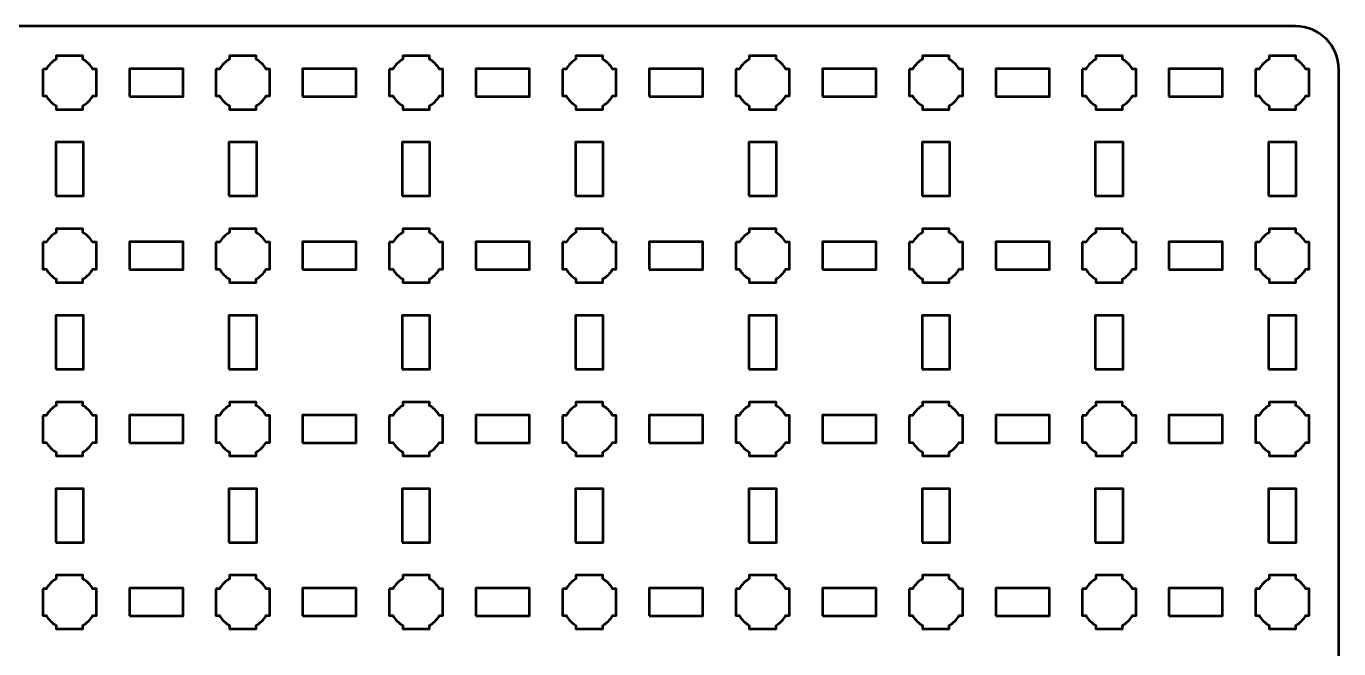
# Model space of a CAD drawing. Header units: centimetres. Extents: x -40.1 to 19.1, y -44.5 to 14.8.
# Drawn here: x 4 to 19.15, y 7.61 to 14.8 of the extents above; entities that cross this region are included whole.
import ezdxf

# ---------------------------------------------------------------- set-up
doc = ezdxf.new("R2010")
doc.units = ezdxf.units.CM
doc.header["$MEASUREMENT"] = 0
doc.layers.add('Layer 1', color=7, linetype='Continuous')

msp = doc.modelspace()

# ---------------------------------------------------------------- linework, layer by layer
at = {"layer": 'Layer 1', "color": 250, "lineweight": 53}
for points in [[(5.19, 13.99), (5.81, 13.99), (5.81, 14.31), (5.19, 14.31), (5.19, 13.99)], [(7.19, 13.99), (7.81, 13.99), (7.81, 14.31), (7.19, 14.31), (7.19, 13.99)], [(9.19, 13.99), (9.81, 13.99), (9.81, 14.31), (9.19, 14.31), (9.19, 13.99)], [(11.19, 13.99), (11.81, 13.99), (11.81, 14.31), (11.19, 14.31), (11.19, 13.99)], [(13.19, 13.99), (13.81, 13.99), (13.81, 14.31), (13.19, 14.31), (13.19, 13.99)], [(15.19, 13.99), (15.81, 13.99), (15.81, 14.31), (15.19, 14.31), (15.19, 13.99)], [(17.19, 13.99), (17.81, 13.99), (17.81, 14.31), (17.19, 14.31), (17.19, 13.99)], [(4.34, 12.84), (4.66, 12.84), (4.66, 13.46), (4.34, 13.46), (4.34, 12.84)], [(6.34, 12.84), (6.66, 12.84), (6.66, 13.46), (6.34, 13.46), (6.34, 12.84)], [(8.34, 12.84), (8.66, 12.84), (8.66, 13.46), (8.34, 13.46), (8.34, 12.84)], [(10.34, 12.84), (10.66, 12.84), (10.66, 13.46), (10.34, 13.46), (10.34, 12.84)], [(12.34, 12.84), (12.66, 12.84), (12.66, 13.46), (12.34, 13.46), (12.34, 12.84)], [(14.34, 12.84), (14.66, 12.84), (14.66, 13.46), (14.34, 13.46), (14.34, 12.84)], [(16.34, 12.84), (16.66, 12.84), (16.66, 13.46), (16.34, 13.46), (16.34, 12.84)], [(18.34, 12.84), (18.66, 12.84), (18.66, 13.46), (18.34, 13.46), (18.34, 12.84)], [(5.19, 11.99), (5.81, 11.99), (5.81, 12.31), (5.19, 12.31), (5.19, 11.99)], [(7.19, 11.99), (7.81, 11.99), (7.81, 12.31), (7.19, 12.31), (7.19, 11.99)], [(9.19, 11.99), (9.81, 11.99), (9.81, 12.31), (9.19, 12.31), (9.19, 11.99)], [(11.19, 11.99), (11.81, 11.99), (11.81, 12.31), (11.19, 12.31), (11.19, 11.99)], [(13.19, 11.99), (13.81, 11.99), (13.81, 12.31), (13.19, 12.31), (13.19, 11.99)], [(15.19, 11.99), (15.81, 11.99), (15.81, 12.31), (15.19, 12.31), (15.19, 11.99)], [(17.19, 11.99), (17.81, 11.99), (17.81, 12.31), (17.19, 12.31), (17.19, 11.99)], [(4.34, 10.84), (4.66, 10.84), (4.66, 11.46), (4.34, 11.46), (4.34, 10.84)], [(6.34, 10.84), (6.66, 10.84), (6.66, 11.46), (6.34, 11.46), (6.34, 10.84)], [(8.34, 10.84), (8.66, 10.84), (8.66, 11.46), (8.34, 11.46), (8.34, 10.84)], [(10.34, 10.84), (10.66, 10.84), (10.66, 11.46), (10.34, 11.46), (10.34, 10.84)], [(12.34, 10.84), (12.66, 10.84), (12.66, 11.46), (12.34, 11.46), (12.34, 10.84)], [(14.34, 10.84), (14.66, 10.84), (14.66, 11.46), (14.34, 11.46), (14.34, 10.84)], [(16.34, 10.84), (16.66, 10.84), (16.66, 11.46), (16.34, 11.46), (16.34, 10.84)], [(18.34, 10.84), (18.66, 10.84), (18.66, 11.46), (18.34, 11.46), (18.34, 10.84)], [(5.19, 9.99), (5.81, 9.99), (5.81, 10.31), (5.19, 10.31), (5.19, 9.99)], [(7.19, 9.99), (7.81, 9.99), (7.81, 10.31), (7.19, 10.31), (7.19, 9.99)], [(9.19, 9.99), (9.81, 9.99), (9.81, 10.31), (9.19, 10.31), (9.19, 9.99)], [(11.19, 9.99), (11.81, 9.99), (11.81, 10.31), (11.19, 10.31), (11.19, 9.99)], [(13.19, 9.99), (13.81, 9.99), (13.81, 10.31), (13.19, 10.31), (13.19, 9.99)], [(15.19, 9.99), (15.81, 9.99), (15.81, 10.31), (15.19, 10.31), (15.19, 9.99)], [(17.19, 9.99), (17.81, 9.99), (17.81, 10.31), (17.19, 10.31), (17.19, 9.99)], [(4.34, 8.84), (4.66, 8.84), (4.66, 9.46), (4.34, 9.46), (4.34, 8.84)], [(6.34, 8.84), (6.66, 8.84), (6.66, 9.46), (6.34, 9.46), (6.34, 8.84)], [(8.34, 8.84), (8.66, 8.84), (8.66, 9.46), (8.34, 9.46), (8.34, 8.84)], [(10.34, 8.84), (10.66, 8.84), (10.66, 9.46), (10.34, 9.46), (10.34, 8.84)], [(12.34, 8.84), (12.66, 8.84), (12.66, 9.46), (12.34, 9.46), (12.34, 8.84)], [(14.34, 8.84), (14.66, 8.84), (14.66, 9.46), (14.34, 9.46), (14.34, 8.84)], [(16.34, 8.84), (16.66, 8.84), (16.66, 9.46), (16.34, 9.46), (16.34, 8.84)], [(18.34, 8.84), (18.66, 8.84), (18.66, 9.46), (18.34, 9.46), (18.34, 8.84)], [(5.19, 7.99), (5.81, 7.99), (5.81, 8.31), (5.19, 8.31), (5.19, 7.99)], [(7.19, 7.99), (7.81, 7.99), (7.81, 8.31), (7.19, 8.31), (7.19, 7.99)], [(9.19, 7.99), (9.81, 7.99), (9.81, 8.31), (9.19, 8.31), (9.19, 7.99)], [(11.19, 7.99), (11.81, 7.99), (11.81, 8.31), (11.19, 8.31), (11.19, 7.99)], [(13.19, 7.99), (13.81, 7.99), (13.81, 8.31), (13.19, 8.31), (13.19, 7.99)], [(15.19, 7.99), (15.81, 7.99), (15.81, 8.31), (15.19, 8.31), (15.19, 7.99)], [(17.19, 7.99), (17.81, 7.99), (17.81, 8.31), (17.19, 8.31), (17.19, 7.99)]]:
    msp.add_lwpolyline(points, close=True, dxfattribs=at)
msp.add_open_spline([(-40.15, -44), (-40.15, -44), (-40.15, 14.3), (-40.15, 14.3), (-40.15, 14.3), (-40.15, 14.57609), (-39.92609, 14.8), (-39.65, 14.8), (-39.65, 14.8), (-39.65, 14.8), (18.65, 14.8), (18.65, 14.8), (18.65, 14.8), (18.92609, 14.8), (19.15, 14.57609), (19.15, 14.3), (19.15, 14.3), (19.15, 14.3), (19.15, -44), (19.15, -44), (19.15, -44), (19.15, -44.27609), (18.92609, -44.5), (18.65, -44.5), (18.65, -44.5), (18.65, -44.5), (-39.65, -44.5), (-39.65, -44.5), (-39.65, -44.5), (-39.92609, -44.5), (-40.15, -44.27609), (-40.15, -44)], degree=3, knots=[0, 0, 0, 0, 0.125, 0.125, 0.125, 0.125, 0.25, 0.25, 0.25, 0.25, 0.375, 0.375, 0.375, 0.375, 0.5, 0.5, 0.5, 0.5, 0.625, 0.625, 0.625, 0.625, 0.75, 0.75, 0.75, 0.75, 0.875, 0.875, 0.875, 0.875, 1, 1, 1, 1], dxfattribs=at)
at = {"layer": 'Layer 1', "lineweight": 53}
for points in [[(4.19, 14.305), (4.19, 14.305), (4.23149, 14.305), (4.23149, 14.305), (4.23149, 14.305), (4.25872, 14.35205), (4.29795, 14.39128), (4.345, 14.41851), (4.345, 14.41851), (4.345, 14.41851), (4.345, 14.46), (4.345, 14.46), (4.345, 14.46), (4.345, 14.46), (4.5, 14.46), (4.5, 14.46), (4.5, 14.46), (4.5, 14.46), (4.655, 14.46), (4.655, 14.46), (4.655, 14.46), (4.655, 14.46), (4.655, 14.41851), (4.655, 14.41851), (4.655, 14.41851), (4.70205, 14.39128), (4.74128, 14.35205), (4.76851, 14.305), (4.76851, 14.305), (4.76851, 14.305), (4.81, 14.305), (4.81, 14.305), (4.81, 14.305), (4.81, 14.305), (4.81, 14.15), (4.81, 14.15), (4.81, 14.15), (4.81, 14.15), (4.81, 13.995), (4.81, 13.995), (4.81, 13.995), (4.81, 13.995), (4.76851, 13.995), (4.76851, 13.995), (4.76851, 13.995), (4.74128, 13.94795), (4.70205, 13.90872), (4.655, 13.88149), (4.655, 13.88149), (4.655, 13.88149), (4.655, 13.84), (4.655, 13.84), (4.655, 13.84), (4.655, 13.84), (4.5, 13.84), (4.5, 13.84), (4.5, 13.84), (4.5, 13.84), (4.345, 13.84), (4.345, 13.84), (4.345, 13.84), (4.345, 13.84), (4.345, 13.88149), (4.345, 13.88149), (4.345, 13.88149), (4.29795, 13.90872), (4.25872, 13.94795), (4.23149, 13.995), (4.23149, 13.995), (4.23149, 13.995), (4.19, 13.995), (4.19, 13.995), (4.19, 13.995), (4.19, 13.995), (4.19, 14.15), (4.19, 14.15), (4.19, 14.15), (4.19, 14.15), (4.19, 14.305), (4.19, 14.305)], [(6.19, 14.305), (6.19, 14.305), (6.23149, 14.305), (6.23149, 14.305), (6.23149, 14.305), (6.25872, 14.35205), (6.29795, 14.39128), (6.345, 14.41851), (6.345, 14.41851), (6.345, 14.41851), (6.345, 14.46), (6.345, 14.46), (6.345, 14.46), (6.345, 14.46), (6.5, 14.46), (6.5, 14.46), (6.5, 14.46), (6.5, 14.46), (6.655, 14.46), (6.655, 14.46), (6.655, 14.46), (6.655, 14.46), (6.655, 14.41851), (6.655, 14.41851), (6.655, 14.41851), (6.70205, 14.39128), (6.74128, 14.35205), (6.76851, 14.305), (6.76851, 14.305), (6.76851, 14.305), (6.81, 14.305), (6.81, 14.305), (6.81, 14.305), (6.81, 14.305), (6.81, 14.15), (6.81, 14.15), (6.81, 14.15), (6.81, 14.15), (6.81, 13.995), (6.81, 13.995), (6.81, 13.995), (6.81, 13.995), (6.76851, 13.995), (6.76851, 13.995), (6.76851, 13.995), (6.74128, 13.94795), (6.70205, 13.90872), (6.655, 13.88149), (6.655, 13.88149), (6.655, 13.88149), (6.655, 13.84), (6.655, 13.84), (6.655, 13.84), (6.655, 13.84), (6.5, 13.84), (6.5, 13.84), (6.5, 13.84), (6.5, 13.84), (6.345, 13.84), (6.345, 13.84), (6.345, 13.84), (6.345, 13.84), (6.345, 13.88149), (6.345, 13.88149), (6.345, 13.88149), (6.29795, 13.90872), (6.25872, 13.94795), (6.23149, 13.995), (6.23149, 13.995), (6.23149, 13.995), (6.19, 13.995), (6.19, 13.995), (6.19, 13.995), (6.19, 13.995), (6.19, 14.15), (6.19, 14.15), (6.19, 14.15), (6.19, 14.15), (6.19, 14.305), (6.19, 14.305)], [(8.19, 14.305), (8.19, 14.305), (8.23149, 14.305), (8.23149, 14.305), (8.23149, 14.305), (8.25872, 14.35205), (8.29795, 14.39128), (8.345, 14.41851), (8.345, 14.41851), (8.345, 14.41851), (8.345, 14.46), (8.345, 14.46), (8.345, 14.46), (8.345, 14.46), (8.5, 14.46), (8.5, 14.46), (8.5, 14.46), (8.5, 14.46), (8.655, 14.46), (8.655, 14.46), (8.655, 14.46), (8.655, 14.46), (8.655, 14.41851), (8.655, 14.41851), (8.655, 14.41851), (8.70205, 14.39128), (8.74128, 14.35205), (8.76851, 14.305), (8.76851, 14.305), (8.76851, 14.305), (8.81, 14.305), (8.81, 14.305), (8.81, 14.305), (8.81, 14.305), (8.81, 14.15), (8.81, 14.15), (8.81, 14.15), (8.81, 14.15), (8.81, 13.995), (8.81, 13.995), (8.81, 13.995), (8.81, 13.995), (8.76851, 13.995), (8.76851, 13.995), (8.76851, 13.995), (8.74128, 13.94795), (8.70205, 13.90872), (8.655, 13.88149), (8.655, 13.88149), (8.655, 13.88149), (8.655, 13.84), (8.655, 13.84), (8.655, 13.84), (8.655, 13.84), (8.5, 13.84), (8.5, 13.84), (8.5, 13.84), (8.5, 13.84), (8.345, 13.84), (8.345, 13.84), (8.345, 13.84), (8.345, 13.84), (8.345, 13.88149), (8.345, 13.88149), (8.345, 13.88149), (8.29795, 13.90872), (8.25872, 13.94795), (8.23149, 13.995), (8.23149, 13.995), (8.23149, 13.995), (8.19, 13.995), (8.19, 13.995), (8.19, 13.995), (8.19, 13.995), (8.19, 14.15), (8.19, 14.15), (8.19, 14.15), (8.19, 14.15), (8.19, 14.305), (8.19, 14.305)], [(10.19, 14.305), (10.19, 14.305), (10.23149, 14.305), (10.23149, 14.305), (10.23149, 14.305), (10.25872, 14.35205), (10.29795, 14.39128), (10.345, 14.41851), (10.345, 14.41851), (10.345, 14.41851), (10.345, 14.46), (10.345, 14.46), (10.345, 14.46), (10.345, 14.46), (10.5, 14.46), (10.5, 14.46), (10.5, 14.46), (10.5, 14.46), (10.655, 14.46), (10.655, 14.46), (10.655, 14.46), (10.655, 14.46), (10.655, 14.41851), (10.655, 14.41851), (10.655, 14.41851), (10.70205, 14.39128), (10.74128, 14.35205), (10.76851, 14.305), (10.76851, 14.305), (10.76851, 14.305), (10.81, 14.305), (10.81, 14.305), (10.81, 14.305), (10.81, 14.305), (10.81, 14.15), (10.81, 14.15), (10.81, 14.15), (10.81, 14.15), (10.81, 13.995), (10.81, 13.995), (10.81, 13.995), (10.81, 13.995), (10.76851, 13.995), (10.76851, 13.995), (10.76851, 13.995), (10.74128, 13.94795), (10.70205, 13.90872), (10.655, 13.88149), (10.655, 13.88149), (10.655, 13.88149), (10.655, 13.84), (10.655, 13.84), (10.655, 13.84), (10.655, 13.84), (10.5, 13.84), (10.5, 13.84), (10.5, 13.84), (10.5, 13.84), (10.345, 13.84), (10.345, 13.84), (10.345, 13.84), (10.345, 13.84), (10.345, 13.88149), (10.345, 13.88149), (10.345, 13.88149), (10.29795, 13.90872), (10.25872, 13.94795), (10.23149, 13.995), (10.23149, 13.995), (10.23149, 13.995), (10.19, 13.995), (10.19, 13.995), (10.19, 13.995), (10.19, 13.995), (10.19, 14.15), (10.19, 14.15), (10.19, 14.15), (10.19, 14.15), (10.19, 14.305), (10.19, 14.305)], [(12.19, 14.305), (12.19, 14.305), (12.23149, 14.305), (12.23149, 14.305), (12.23149, 14.305), (12.25872, 14.35205), (12.29795, 14.39128), (12.345, 14.41851), (12.345, 14.41851), (12.345, 14.41851), (12.345, 14.46), (12.345, 14.46), (12.345, 14.46), (12.345, 14.46), (12.5, 14.46), (12.5, 14.46), (12.5, 14.46), (12.5, 14.46), (12.655, 14.46), (12.655, 14.46), (12.655, 14.46), (12.655, 14.46), (12.655, 14.41851), (12.655, 14.41851), (12.655, 14.41851), (12.70205, 14.39128), (12.74128, 14.35205), (12.76851, 14.305), (12.76851, 14.305), (12.76851, 14.305), (12.81, 14.305), (12.81, 14.305), (12.81, 14.305), (12.81, 14.305), (12.81, 14.15), (12.81, 14.15), (12.81, 14.15), (12.81, 14.15), (12.81, 13.995), (12.81, 13.995), (12.81, 13.995), (12.81, 13.995), (12.76851, 13.995), (12.76851, 13.995), (12.76851, 13.995), (12.74128, 13.94795), (12.70205, 13.90872), (12.655, 13.88149), (12.655, 13.88149), (12.655, 13.88149), (12.655, 13.84), (12.655, 13.84), (12.655, 13.84), (12.655, 13.84), (12.5, 13.84), (12.5, 13.84), (12.5, 13.84), (12.5, 13.84), (12.345, 13.84), (12.345, 13.84), (12.345, 13.84), (12.345, 13.84), (12.345, 13.88149), (12.345, 13.88149), (12.345, 13.88149), (12.29795, 13.90872), (12.25872, 13.94795), (12.23149, 13.995), (12.23149, 13.995), (12.23149, 13.995), (12.19, 13.995), (12.19, 13.995), (12.19, 13.995), (12.19, 13.995), (12.19, 14.15), (12.19, 14.15), (12.19, 14.15), (12.19, 14.15), (12.19, 14.305), (12.19, 14.305)], [(14.19, 14.305), (14.19, 14.305), (14.23149, 14.305), (14.23149, 14.305), (14.23149, 14.305), (14.25872, 14.35205), (14.29795, 14.39128), (14.345, 14.41851), (14.345, 14.41851), (14.345, 14.41851), (14.345, 14.46), (14.345, 14.46), (14.345, 14.46), (14.345, 14.46), (14.5, 14.46), (14.5, 14.46), (14.5, 14.46), (14.5, 14.46), (14.655, 14.46), (14.655, 14.46), (14.655, 14.46), (14.655, 14.46), (14.655, 14.41851), (14.655, 14.41851), (14.655, 14.41851), (14.70205, 14.39128), (14.74128, 14.35205), (14.76851, 14.305), (14.76851, 14.305), (14.76851, 14.305), (14.81, 14.305), (14.81, 14.305), (14.81, 14.305), (14.81, 14.305), (14.81, 14.15), (14.81, 14.15), (14.81, 14.15), (14.81, 14.15), (14.81, 13.995), (14.81, 13.995), (14.81, 13.995), (14.81, 13.995), (14.76851, 13.995), (14.76851, 13.995), (14.76851, 13.995), (14.74128, 13.94795), (14.70205, 13.90872), (14.655, 13.88149), (14.655, 13.88149), (14.655, 13.88149), (14.655, 13.84), (14.655, 13.84), (14.655, 13.84), (14.655, 13.84), (14.5, 13.84), (14.5, 13.84), (14.5, 13.84), (14.5, 13.84), (14.345, 13.84), (14.345, 13.84), (14.345, 13.84), (14.345, 13.84), (14.345, 13.88149), (14.345, 13.88149), (14.345, 13.88149), (14.29795, 13.90872), (14.25872, 13.94795), (14.23149, 13.995), (14.23149, 13.995), (14.23149, 13.995), (14.19, 13.995), (14.19, 13.995), (14.19, 13.995), (14.19, 13.995), (14.19, 14.15), (14.19, 14.15), (14.19, 14.15), (14.19, 14.15), (14.19, 14.305), (14.19, 14.305)], [(16.19, 14.305), (16.19, 14.305), (16.23149, 14.305), (16.23149, 14.305), (16.23149, 14.305), (16.25872, 14.35205), (16.29795, 14.39128), (16.345, 14.41851), (16.345, 14.41851), (16.345, 14.41851), (16.345, 14.46), (16.345, 14.46), (16.345, 14.46), (16.345, 14.46), (16.5, 14.46), (16.5, 14.46), (16.5, 14.46), (16.5, 14.46), (16.655, 14.46), (16.655, 14.46), (16.655, 14.46), (16.655, 14.46), (16.655, 14.41851), (16.655, 14.41851), (16.655, 14.41851), (16.70205, 14.39128), (16.74128, 14.35205), (16.76851, 14.305), (16.76851, 14.305), (16.76851, 14.305), (16.81, 14.305), (16.81, 14.305), (16.81, 14.305), (16.81, 14.305), (16.81, 14.15), (16.81, 14.15), (16.81, 14.15), (16.81, 14.15), (16.81, 13.995), (16.81, 13.995), (16.81, 13.995), (16.81, 13.995), (16.76851, 13.995), (16.76851, 13.995), (16.76851, 13.995), (16.74128, 13.94795), (16.70205, 13.90872), (16.655, 13.88149), (16.655, 13.88149), (16.655, 13.88149), (16.655, 13.84), (16.655, 13.84), (16.655, 13.84), (16.655, 13.84), (16.5, 13.84), (16.5, 13.84), (16.5, 13.84), (16.5, 13.84), (16.345, 13.84), (16.345, 13.84), (16.345, 13.84), (16.345, 13.84), (16.345, 13.88149), (16.345, 13.88149), (16.345, 13.88149), (16.29795, 13.90872), (16.25872, 13.94795), (16.23149, 13.995), (16.23149, 13.995), (16.23149, 13.995), (16.19, 13.995), (16.19, 13.995), (16.19, 13.995), (16.19, 13.995), (16.19, 14.15), (16.19, 14.15), (16.19, 14.15), (16.19, 14.15), (16.19, 14.305), (16.19, 14.305)], [(18.19, 14.305), (18.19, 14.305), (18.23149, 14.305), (18.23149, 14.305), (18.23149, 14.305), (18.25872, 14.35205), (18.29795, 14.39128), (18.345, 14.41851), (18.345, 14.41851), (18.345, 14.41851), (18.345, 14.46), (18.345, 14.46), (18.345, 14.46), (18.345, 14.46), (18.5, 14.46), (18.5, 14.46), (18.5, 14.46), (18.5, 14.46), (18.655, 14.46), (18.655, 14.46), (18.655, 14.46), (18.655, 14.46), (18.655, 14.41851), (18.655, 14.41851), (18.655, 14.41851), (18.70205, 14.39128), (18.74128, 14.35205), (18.76851, 14.305), (18.76851, 14.305), (18.76851, 14.305), (18.81, 14.305), (18.81, 14.305), (18.81, 14.305), (18.81, 14.305), (18.81, 14.15), (18.81, 14.15), (18.81, 14.15), (18.81, 14.15), (18.81, 13.995), (18.81, 13.995), (18.81, 13.995), (18.81, 13.995), (18.76851, 13.995), (18.76851, 13.995), (18.76851, 13.995), (18.74128, 13.94795), (18.70205, 13.90872), (18.655, 13.88149), (18.655, 13.88149), (18.655, 13.88149), (18.655, 13.84), (18.655, 13.84), (18.655, 13.84), (18.655, 13.84), (18.5, 13.84), (18.5, 13.84), (18.5, 13.84), (18.5, 13.84), (18.345, 13.84), (18.345, 13.84), (18.345, 13.84), (18.345, 13.84), (18.345, 13.88149), (18.345, 13.88149), (18.345, 13.88149), (18.29795, 13.90872), (18.25872, 13.94795), (18.23149, 13.995), (18.23149, 13.995), (18.23149, 13.995), (18.19, 13.995), (18.19, 13.995), (18.19, 13.995), (18.19, 13.995), (18.19, 14.15), (18.19, 14.15), (18.19, 14.15), (18.19, 14.15), (18.19, 14.305), (18.19, 14.305)], [(4.19, 12.305), (4.19, 12.305), (4.23149, 12.305), (4.23149, 12.305), (4.23149, 12.305), (4.25872, 12.35205), (4.29795, 12.39128), (4.345, 12.41851), (4.345, 12.41851), (4.345, 12.41851), (4.345, 12.46), (4.345, 12.46), (4.345, 12.46), (4.345, 12.46), (4.5, 12.46), (4.5, 12.46), (4.5, 12.46), (4.5, 12.46), (4.655, 12.46), (4.655, 12.46), (4.655, 12.46), (4.655, 12.46), (4.655, 12.41851), (4.655, 12.41851), (4.655, 12.41851), (4.70205, 12.39128), (4.74128, 12.35205), (4.76851, 12.305), (4.76851, 12.305), (4.76851, 12.305), (4.81, 12.305), (4.81, 12.305), (4.81, 12.305), (4.81, 12.305), (4.81, 12.15), (4.81, 12.15), (4.81, 12.15), (4.81, 12.15), (4.81, 11.995), (4.81, 11.995), (4.81, 11.995), (4.81, 11.995), (4.76851, 11.995), (4.76851, 11.995), (4.76851, 11.995), (4.74128, 11.94795), (4.70205, 11.90872), (4.655, 11.88149), (4.655, 11.88149), (4.655, 11.88149), (4.655, 11.84), (4.655, 11.84), (4.655, 11.84), (4.655, 11.84), (4.5, 11.84), (4.5, 11.84), (4.5, 11.84), (4.5, 11.84), (4.345, 11.84), (4.345, 11.84), (4.345, 11.84), (4.345, 11.84), (4.345, 11.88149), (4.345, 11.88149), (4.345, 11.88149), (4.29795, 11.90872), (4.25872, 11.94795), (4.23149, 11.995), (4.23149, 11.995), (4.23149, 11.995), (4.19, 11.995), (4.19, 11.995), (4.19, 11.995), (4.19, 11.995), (4.19, 12.15), (4.19, 12.15), (4.19, 12.15), (4.19, 12.15), (4.19, 12.305), (4.19, 12.305)], [(6.19, 12.305), (6.19, 12.305), (6.23149, 12.305), (6.23149, 12.305), (6.23149, 12.305), (6.25872, 12.35205), (6.29795, 12.39128), (6.345, 12.41851), (6.345, 12.41851), (6.345, 12.41851), (6.345, 12.46), (6.345, 12.46), (6.345, 12.46), (6.345, 12.46), (6.5, 12.46), (6.5, 12.46), (6.5, 12.46), (6.5, 12.46), (6.655, 12.46), (6.655, 12.46), (6.655, 12.46), (6.655, 12.46), (6.655, 12.41851), (6.655, 12.41851), (6.655, 12.41851), (6.70205, 12.39128), (6.74128, 12.35205), (6.76851, 12.305), (6.76851, 12.305), (6.76851, 12.305), (6.81, 12.305), (6.81, 12.305), (6.81, 12.305), (6.81, 12.305), (6.81, 12.15), (6.81, 12.15), (6.81, 12.15), (6.81, 12.15), (6.81, 11.995), (6.81, 11.995), (6.81, 11.995), (6.81, 11.995), (6.76851, 11.995), (6.76851, 11.995), (6.76851, 11.995), (6.74128, 11.94795), (6.70205, 11.90872), (6.655, 11.88149), (6.655, 11.88149), (6.655, 11.88149), (6.655, 11.84), (6.655, 11.84), (6.655, 11.84), (6.655, 11.84), (6.5, 11.84), (6.5, 11.84), (6.5, 11.84), (6.5, 11.84), (6.345, 11.84), (6.345, 11.84), (6.345, 11.84), (6.345, 11.84), (6.345, 11.88149), (6.345, 11.88149), (6.345, 11.88149), (6.29795, 11.90872), (6.25872, 11.94795), (6.23149, 11.995), (6.23149, 11.995), (6.23149, 11.995), (6.19, 11.995), (6.19, 11.995), (6.19, 11.995), (6.19, 11.995), (6.19, 12.15), (6.19, 12.15), (6.19, 12.15), (6.19, 12.15), (6.19, 12.305), (6.19, 12.305)], [(8.19, 12.305), (8.19, 12.305), (8.23149, 12.305), (8.23149, 12.305), (8.23149, 12.305), (8.25872, 12.35205), (8.29795, 12.39128), (8.345, 12.41851), (8.345, 12.41851), (8.345, 12.41851), (8.345, 12.46), (8.345, 12.46), (8.345, 12.46), (8.345, 12.46), (8.5, 12.46), (8.5, 12.46), (8.5, 12.46), (8.5, 12.46), (8.655, 12.46), (8.655, 12.46), (8.655, 12.46), (8.655, 12.46), (8.655, 12.41851), (8.655, 12.41851), (8.655, 12.41851), (8.70205, 12.39128), (8.74128, 12.35205), (8.76851, 12.305), (8.76851, 12.305), (8.76851, 12.305), (8.81, 12.305), (8.81, 12.305), (8.81, 12.305), (8.81, 12.305), (8.81, 12.15), (8.81, 12.15), (8.81, 12.15), (8.81, 12.15), (8.81, 11.995), (8.81, 11.995), (8.81, 11.995), (8.81, 11.995), (8.76851, 11.995), (8.76851, 11.995), (8.76851, 11.995), (8.74128, 11.94795), (8.70205, 11.90872), (8.655, 11.88149), (8.655, 11.88149), (8.655, 11.88149), (8.655, 11.84), (8.655, 11.84), (8.655, 11.84), (8.655, 11.84), (8.5, 11.84), (8.5, 11.84), (8.5, 11.84), (8.5, 11.84), (8.345, 11.84), (8.345, 11.84), (8.345, 11.84), (8.345, 11.84), (8.345, 11.88149), (8.345, 11.88149), (8.345, 11.88149), (8.29795, 11.90872), (8.25872, 11.94795), (8.23149, 11.995), (8.23149, 11.995), (8.23149, 11.995), (8.19, 11.995), (8.19, 11.995), (8.19, 11.995), (8.19, 11.995), (8.19, 12.15), (8.19, 12.15), (8.19, 12.15), (8.19, 12.15), (8.19, 12.305), (8.19, 12.305)], [(10.19, 12.305), (10.19, 12.305), (10.23149, 12.305), (10.23149, 12.305), (10.23149, 12.305), (10.25872, 12.35205), (10.29795, 12.39128), (10.345, 12.41851), (10.345, 12.41851), (10.345, 12.41851), (10.345, 12.46), (10.345, 12.46), (10.345, 12.46), (10.345, 12.46), (10.5, 12.46), (10.5, 12.46), (10.5, 12.46), (10.5, 12.46), (10.655, 12.46), (10.655, 12.46), (10.655, 12.46), (10.655, 12.46), (10.655, 12.41851), (10.655, 12.41851), (10.655, 12.41851), (10.70205, 12.39128), (10.74128, 12.35205), (10.76851, 12.305), (10.76851, 12.305), (10.76851, 12.305), (10.81, 12.305), (10.81, 12.305), (10.81, 12.305), (10.81, 12.305), (10.81, 12.15), (10.81, 12.15), (10.81, 12.15), (10.81, 12.15), (10.81, 11.995), (10.81, 11.995), (10.81, 11.995), (10.81, 11.995), (10.76851, 11.995), (10.76851, 11.995), (10.76851, 11.995), (10.74128, 11.94795), (10.70205, 11.90872), (10.655, 11.88149), (10.655, 11.88149), (10.655, 11.88149), (10.655, 11.84), (10.655, 11.84), (10.655, 11.84), (10.655, 11.84), (10.5, 11.84), (10.5, 11.84), (10.5, 11.84), (10.5, 11.84), (10.345, 11.84), (10.345, 11.84), (10.345, 11.84), (10.345, 11.84), (10.345, 11.88149), (10.345, 11.88149), (10.345, 11.88149), (10.29795, 11.90872), (10.25872, 11.94795), (10.23149, 11.995), (10.23149, 11.995), (10.23149, 11.995), (10.19, 11.995), (10.19, 11.995), (10.19, 11.995), (10.19, 11.995), (10.19, 12.15), (10.19, 12.15), (10.19, 12.15), (10.19, 12.15), (10.19, 12.305), (10.19, 12.305)], [(12.19, 12.305), (12.19, 12.305), (12.23149, 12.305), (12.23149, 12.305), (12.23149, 12.305), (12.25872, 12.35205), (12.29795, 12.39128), (12.345, 12.41851), (12.345, 12.41851), (12.345, 12.41851), (12.345, 12.46), (12.345, 12.46), (12.345, 12.46), (12.345, 12.46), (12.5, 12.46), (12.5, 12.46), (12.5, 12.46), (12.5, 12.46), (12.655, 12.46), (12.655, 12.46), (12.655, 12.46), (12.655, 12.46), (12.655, 12.41851), (12.655, 12.41851), (12.655, 12.41851), (12.70205, 12.39128), (12.74128, 12.35205), (12.76851, 12.305), (12.76851, 12.305), (12.76851, 12.305), (12.81, 12.305), (12.81, 12.305), (12.81, 12.305), (12.81, 12.305), (12.81, 12.15), (12.81, 12.15), (12.81, 12.15), (12.81, 12.15), (12.81, 11.995), (12.81, 11.995), (12.81, 11.995), (12.81, 11.995), (12.76851, 11.995), (12.76851, 11.995), (12.76851, 11.995), (12.74128, 11.94795), (12.70205, 11.90872), (12.655, 11.88149), (12.655, 11.88149), (12.655, 11.88149), (12.655, 11.84), (12.655, 11.84), (12.655, 11.84), (12.655, 11.84), (12.5, 11.84), (12.5, 11.84), (12.5, 11.84), (12.5, 11.84), (12.345, 11.84), (12.345, 11.84), (12.345, 11.84), (12.345, 11.84), (12.345, 11.88149), (12.345, 11.88149), (12.345, 11.88149), (12.29795, 11.90872), (12.25872, 11.94795), (12.23149, 11.995), (12.23149, 11.995), (12.23149, 11.995), (12.19, 11.995), (12.19, 11.995), (12.19, 11.995), (12.19, 11.995), (12.19, 12.15), (12.19, 12.15), (12.19, 12.15), (12.19, 12.15), (12.19, 12.305), (12.19, 12.305)], [(14.19, 12.305), (14.19, 12.305), (14.23149, 12.305), (14.23149, 12.305), (14.23149, 12.305), (14.25872, 12.35205), (14.29795, 12.39128), (14.345, 12.41851), (14.345, 12.41851), (14.345, 12.41851), (14.345, 12.46), (14.345, 12.46), (14.345, 12.46), (14.345, 12.46), (14.5, 12.46), (14.5, 12.46), (14.5, 12.46), (14.5, 12.46), (14.655, 12.46), (14.655, 12.46), (14.655, 12.46), (14.655, 12.46), (14.655, 12.41851), (14.655, 12.41851), (14.655, 12.41851), (14.70205, 12.39128), (14.74128, 12.35205), (14.76851, 12.305), (14.76851, 12.305), (14.76851, 12.305), (14.81, 12.305), (14.81, 12.305), (14.81, 12.305), (14.81, 12.305), (14.81, 12.15), (14.81, 12.15), (14.81, 12.15), (14.81, 12.15), (14.81, 11.995), (14.81, 11.995), (14.81, 11.995), (14.81, 11.995), (14.76851, 11.995), (14.76851, 11.995), (14.76851, 11.995), (14.74128, 11.94795), (14.70205, 11.90872), (14.655, 11.88149), (14.655, 11.88149), (14.655, 11.88149), (14.655, 11.84), (14.655, 11.84), (14.655, 11.84), (14.655, 11.84), (14.5, 11.84), (14.5, 11.84), (14.5, 11.84), (14.5, 11.84), (14.345, 11.84), (14.345, 11.84), (14.345, 11.84), (14.345, 11.84), (14.345, 11.88149), (14.345, 11.88149), (14.345, 11.88149), (14.29795, 11.90872), (14.25872, 11.94795), (14.23149, 11.995), (14.23149, 11.995), (14.23149, 11.995), (14.19, 11.995), (14.19, 11.995), (14.19, 11.995), (14.19, 11.995), (14.19, 12.15), (14.19, 12.15), (14.19, 12.15), (14.19, 12.15), (14.19, 12.305), (14.19, 12.305)], [(16.19, 12.305), (16.19, 12.305), (16.23149, 12.305), (16.23149, 12.305), (16.23149, 12.305), (16.25872, 12.35205), (16.29795, 12.39128), (16.345, 12.41851), (16.345, 12.41851), (16.345, 12.41851), (16.345, 12.46), (16.345, 12.46), (16.345, 12.46), (16.345, 12.46), (16.5, 12.46), (16.5, 12.46), (16.5, 12.46), (16.5, 12.46), (16.655, 12.46), (16.655, 12.46), (16.655, 12.46), (16.655, 12.46), (16.655, 12.41851), (16.655, 12.41851), (16.655, 12.41851), (16.70205, 12.39128), (16.74128, 12.35205), (16.76851, 12.305), (16.76851, 12.305), (16.76851, 12.305), (16.81, 12.305), (16.81, 12.305), (16.81, 12.305), (16.81, 12.305), (16.81, 12.15), (16.81, 12.15), (16.81, 12.15), (16.81, 12.15), (16.81, 11.995), (16.81, 11.995), (16.81, 11.995), (16.81, 11.995), (16.76851, 11.995), (16.76851, 11.995), (16.76851, 11.995), (16.74128, 11.94795), (16.70205, 11.90872), (16.655, 11.88149), (16.655, 11.88149), (16.655, 11.88149), (16.655, 11.84), (16.655, 11.84), (16.655, 11.84), (16.655, 11.84), (16.5, 11.84), (16.5, 11.84), (16.5, 11.84), (16.5, 11.84), (16.345, 11.84), (16.345, 11.84), (16.345, 11.84), (16.345, 11.84), (16.345, 11.88149), (16.345, 11.88149), (16.345, 11.88149), (16.29795, 11.90872), (16.25872, 11.94795), (16.23149, 11.995), (16.23149, 11.995), (16.23149, 11.995), (16.19, 11.995), (16.19, 11.995), (16.19, 11.995), (16.19, 11.995), (16.19, 12.15), (16.19, 12.15), (16.19, 12.15), (16.19, 12.15), (16.19, 12.305), (16.19, 12.305)], [(18.19, 12.305), (18.19, 12.305), (18.23149, 12.305), (18.23149, 12.305), (18.23149, 12.305), (18.25872, 12.35205), (18.29795, 12.39128), (18.345, 12.41851), (18.345, 12.41851), (18.345, 12.41851), (18.345, 12.46), (18.345, 12.46), (18.345, 12.46), (18.345, 12.46), (18.5, 12.46), (18.5, 12.46), (18.5, 12.46), (18.5, 12.46), (18.655, 12.46), (18.655, 12.46), (18.655, 12.46), (18.655, 12.46), (18.655, 12.41851), (18.655, 12.41851), (18.655, 12.41851), (18.70205, 12.39128), (18.74128, 12.35205), (18.76851, 12.305), (18.76851, 12.305), (18.76851, 12.305), (18.81, 12.305), (18.81, 12.305), (18.81, 12.305), (18.81, 12.305), (18.81, 12.15), (18.81, 12.15), (18.81, 12.15), (18.81, 12.15), (18.81, 11.995), (18.81, 11.995), (18.81, 11.995), (18.81, 11.995), (18.76851, 11.995), (18.76851, 11.995), (18.76851, 11.995), (18.74128, 11.94795), (18.70205, 11.90872), (18.655, 11.88149), (18.655, 11.88149), (18.655, 11.88149), (18.655, 11.84), (18.655, 11.84), (18.655, 11.84), (18.655, 11.84), (18.5, 11.84), (18.5, 11.84), (18.5, 11.84), (18.5, 11.84), (18.345, 11.84), (18.345, 11.84), (18.345, 11.84), (18.345, 11.84), (18.345, 11.88149), (18.345, 11.88149), (18.345, 11.88149), (18.29795, 11.90872), (18.25872, 11.94795), (18.23149, 11.995), (18.23149, 11.995), (18.23149, 11.995), (18.19, 11.995), (18.19, 11.995), (18.19, 11.995), (18.19, 11.995), (18.19, 12.15), (18.19, 12.15), (18.19, 12.15), (18.19, 12.15), (18.19, 12.305), (18.19, 12.305)], [(4.19, 10.305), (4.19, 10.305), (4.23149, 10.305), (4.23149, 10.305), (4.23149, 10.305), (4.25872, 10.35205), (4.29795, 10.39128), (4.345, 10.41851), (4.345, 10.41851), (4.345, 10.41851), (4.345, 10.46), (4.345, 10.46), (4.345, 10.46), (4.345, 10.46), (4.5, 10.46), (4.5, 10.46), (4.5, 10.46), (4.5, 10.46), (4.655, 10.46), (4.655, 10.46), (4.655, 10.46), (4.655, 10.46), (4.655, 10.41851), (4.655, 10.41851), (4.655, 10.41851), (4.70205, 10.39128), (4.74128, 10.35205), (4.76851, 10.305), (4.76851, 10.305), (4.76851, 10.305), (4.81, 10.305), (4.81, 10.305), (4.81, 10.305), (4.81, 10.305), (4.81, 10.15), (4.81, 10.15), (4.81, 10.15), (4.81, 10.15), (4.81, 9.995), (4.81, 9.995), (4.81, 9.995), (4.81, 9.995), (4.76851, 9.995), (4.76851, 9.995), (4.76851, 9.995), (4.74128, 9.94795), (4.70205, 9.90872), (4.655, 9.88149), (4.655, 9.88149), (4.655, 9.88149), (4.655, 9.84), (4.655, 9.84), (4.655, 9.84), (4.655, 9.84), (4.5, 9.84), (4.5, 9.84), (4.5, 9.84), (4.5, 9.84), (4.345, 9.84), (4.345, 9.84), (4.345, 9.84), (4.345, 9.84), (4.345, 9.88149), (4.345, 9.88149), (4.345, 9.88149), (4.29795, 9.90872), (4.25872, 9.94795), (4.23149, 9.995), (4.23149, 9.995), (4.23149, 9.995), (4.19, 9.995), (4.19, 9.995), (4.19, 9.995), (4.19, 9.995), (4.19, 10.15), (4.19, 10.15), (4.19, 10.15), (4.19, 10.15), (4.19, 10.305), (4.19, 10.305)], [(6.19, 10.305), (6.19, 10.305), (6.23149, 10.305), (6.23149, 10.305), (6.23149, 10.305), (6.25872, 10.35205), (6.29795, 10.39128), (6.345, 10.41851), (6.345, 10.41851), (6.345, 10.41851), (6.345, 10.46), (6.345, 10.46), (6.345, 10.46), (6.345, 10.46), (6.5, 10.46), (6.5, 10.46), (6.5, 10.46), (6.5, 10.46), (6.655, 10.46), (6.655, 10.46), (6.655, 10.46), (6.655, 10.46), (6.655, 10.41851), (6.655, 10.41851), (6.655, 10.41851), (6.70205, 10.39128), (6.74128, 10.35205), (6.76851, 10.305), (6.76851, 10.305), (6.76851, 10.305), (6.81, 10.305), (6.81, 10.305), (6.81, 10.305), (6.81, 10.305), (6.81, 10.15), (6.81, 10.15), (6.81, 10.15), (6.81, 10.15), (6.81, 9.995), (6.81, 9.995), (6.81, 9.995), (6.81, 9.995), (6.76851, 9.995), (6.76851, 9.995), (6.76851, 9.995), (6.74128, 9.94795), (6.70205, 9.90872), (6.655, 9.88149), (6.655, 9.88149), (6.655, 9.88149), (6.655, 9.84), (6.655, 9.84), (6.655, 9.84), (6.655, 9.84), (6.5, 9.84), (6.5, 9.84), (6.5, 9.84), (6.5, 9.84), (6.345, 9.84), (6.345, 9.84), (6.345, 9.84), (6.345, 9.84), (6.345, 9.88149), (6.345, 9.88149), (6.345, 9.88149), (6.29795, 9.90872), (6.25872, 9.94795), (6.23149, 9.995), (6.23149, 9.995), (6.23149, 9.995), (6.19, 9.995), (6.19, 9.995), (6.19, 9.995), (6.19, 9.995), (6.19, 10.15), (6.19, 10.15), (6.19, 10.15), (6.19, 10.15), (6.19, 10.305), (6.19, 10.305)], [(8.19, 10.305), (8.19, 10.305), (8.23149, 10.305), (8.23149, 10.305), (8.23149, 10.305), (8.25872, 10.35205), (8.29795, 10.39128), (8.345, 10.41851), (8.345, 10.41851), (8.345, 10.41851), (8.345, 10.46), (8.345, 10.46), (8.345, 10.46), (8.345, 10.46), (8.5, 10.46), (8.5, 10.46), (8.5, 10.46), (8.5, 10.46), (8.655, 10.46), (8.655, 10.46), (8.655, 10.46), (8.655, 10.46), (8.655, 10.41851), (8.655, 10.41851), (8.655, 10.41851), (8.70205, 10.39128), (8.74128, 10.35205), (8.76851, 10.305), (8.76851, 10.305), (8.76851, 10.305), (8.81, 10.305), (8.81, 10.305), (8.81, 10.305), (8.81, 10.305), (8.81, 10.15), (8.81, 10.15), (8.81, 10.15), (8.81, 10.15), (8.81, 9.995), (8.81, 9.995), (8.81, 9.995), (8.81, 9.995), (8.76851, 9.995), (8.76851, 9.995), (8.76851, 9.995), (8.74128, 9.94795), (8.70205, 9.90872), (8.655, 9.88149), (8.655, 9.88149), (8.655, 9.88149), (8.655, 9.84), (8.655, 9.84), (8.655, 9.84), (8.655, 9.84), (8.5, 9.84), (8.5, 9.84), (8.5, 9.84), (8.5, 9.84), (8.345, 9.84), (8.345, 9.84), (8.345, 9.84), (8.345, 9.84), (8.345, 9.88149), (8.345, 9.88149), (8.345, 9.88149), (8.29795, 9.90872), (8.25872, 9.94795), (8.23149, 9.995), (8.23149, 9.995), (8.23149, 9.995), (8.19, 9.995), (8.19, 9.995), (8.19, 9.995), (8.19, 9.995), (8.19, 10.15), (8.19, 10.15), (8.19, 10.15), (8.19, 10.15), (8.19, 10.305), (8.19, 10.305)], [(10.19, 10.305), (10.19, 10.305), (10.23149, 10.305), (10.23149, 10.305), (10.23149, 10.305), (10.25872, 10.35205), (10.29795, 10.39128), (10.345, 10.41851), (10.345, 10.41851), (10.345, 10.41851), (10.345, 10.46), (10.345, 10.46), (10.345, 10.46), (10.345, 10.46), (10.5, 10.46), (10.5, 10.46), (10.5, 10.46), (10.5, 10.46), (10.655, 10.46), (10.655, 10.46), (10.655, 10.46), (10.655, 10.46), (10.655, 10.41851), (10.655, 10.41851), (10.655, 10.41851), (10.70205, 10.39128), (10.74128, 10.35205), (10.76851, 10.305), (10.76851, 10.305), (10.76851, 10.305), (10.81, 10.305), (10.81, 10.305), (10.81, 10.305), (10.81, 10.305), (10.81, 10.15), (10.81, 10.15), (10.81, 10.15), (10.81, 10.15), (10.81, 9.995), (10.81, 9.995), (10.81, 9.995), (10.81, 9.995), (10.76851, 9.995), (10.76851, 9.995), (10.76851, 9.995), (10.74128, 9.94795), (10.70205, 9.90872), (10.655, 9.88149), (10.655, 9.88149), (10.655, 9.88149), (10.655, 9.84), (10.655, 9.84), (10.655, 9.84), (10.655, 9.84), (10.5, 9.84), (10.5, 9.84), (10.5, 9.84), (10.5, 9.84), (10.345, 9.84), (10.345, 9.84), (10.345, 9.84), (10.345, 9.84), (10.345, 9.88149), (10.345, 9.88149), (10.345, 9.88149), (10.29795, 9.90872), (10.25872, 9.94795), (10.23149, 9.995), (10.23149, 9.995), (10.23149, 9.995), (10.19, 9.995), (10.19, 9.995), (10.19, 9.995), (10.19, 9.995), (10.19, 10.15), (10.19, 10.15), (10.19, 10.15), (10.19, 10.15), (10.19, 10.305), (10.19, 10.305)], [(12.19, 10.305), (12.19, 10.305), (12.23149, 10.305), (12.23149, 10.305), (12.23149, 10.305), (12.25872, 10.35205), (12.29795, 10.39128), (12.345, 10.41851), (12.345, 10.41851), (12.345, 10.41851), (12.345, 10.46), (12.345, 10.46), (12.345, 10.46), (12.345, 10.46), (12.5, 10.46), (12.5, 10.46), (12.5, 10.46), (12.5, 10.46), (12.655, 10.46), (12.655, 10.46), (12.655, 10.46), (12.655, 10.46), (12.655, 10.41851), (12.655, 10.41851), (12.655, 10.41851), (12.70205, 10.39128), (12.74128, 10.35205), (12.76851, 10.305), (12.76851, 10.305), (12.76851, 10.305), (12.81, 10.305), (12.81, 10.305), (12.81, 10.305), (12.81, 10.305), (12.81, 10.15), (12.81, 10.15), (12.81, 10.15), (12.81, 10.15), (12.81, 9.995), (12.81, 9.995), (12.81, 9.995), (12.81, 9.995), (12.76851, 9.995), (12.76851, 9.995), (12.76851, 9.995), (12.74128, 9.94795), (12.70205, 9.90872), (12.655, 9.88149), (12.655, 9.88149), (12.655, 9.88149), (12.655, 9.84), (12.655, 9.84), (12.655, 9.84), (12.655, 9.84), (12.5, 9.84), (12.5, 9.84), (12.5, 9.84), (12.5, 9.84), (12.345, 9.84), (12.345, 9.84), (12.345, 9.84), (12.345, 9.84), (12.345, 9.88149), (12.345, 9.88149), (12.345, 9.88149), (12.29795, 9.90872), (12.25872, 9.94795), (12.23149, 9.995), (12.23149, 9.995), (12.23149, 9.995), (12.19, 9.995), (12.19, 9.995), (12.19, 9.995), (12.19, 9.995), (12.19, 10.15), (12.19, 10.15), (12.19, 10.15), (12.19, 10.15), (12.19, 10.305), (12.19, 10.305)], [(14.19, 10.305), (14.19, 10.305), (14.23149, 10.305), (14.23149, 10.305), (14.23149, 10.305), (14.25872, 10.35205), (14.29795, 10.39128), (14.345, 10.41851), (14.345, 10.41851), (14.345, 10.41851), (14.345, 10.46), (14.345, 10.46), (14.345, 10.46), (14.345, 10.46), (14.5, 10.46), (14.5, 10.46), (14.5, 10.46), (14.5, 10.46), (14.655, 10.46), (14.655, 10.46), (14.655, 10.46), (14.655, 10.46), (14.655, 10.41851), (14.655, 10.41851), (14.655, 10.41851), (14.70205, 10.39128), (14.74128, 10.35205), (14.76851, 10.305), (14.76851, 10.305), (14.76851, 10.305), (14.81, 10.305), (14.81, 10.305), (14.81, 10.305), (14.81, 10.305), (14.81, 10.15), (14.81, 10.15), (14.81, 10.15), (14.81, 10.15), (14.81, 9.995), (14.81, 9.995), (14.81, 9.995), (14.81, 9.995), (14.76851, 9.995), (14.76851, 9.995), (14.76851, 9.995), (14.74128, 9.94795), (14.70205, 9.90872), (14.655, 9.88149), (14.655, 9.88149), (14.655, 9.88149), (14.655, 9.84), (14.655, 9.84), (14.655, 9.84), (14.655, 9.84), (14.5, 9.84), (14.5, 9.84), (14.5, 9.84), (14.5, 9.84), (14.345, 9.84), (14.345, 9.84), (14.345, 9.84), (14.345, 9.84), (14.345, 9.88149), (14.345, 9.88149), (14.345, 9.88149), (14.29795, 9.90872), (14.25872, 9.94795), (14.23149, 9.995), (14.23149, 9.995), (14.23149, 9.995), (14.19, 9.995), (14.19, 9.995), (14.19, 9.995), (14.19, 9.995), (14.19, 10.15), (14.19, 10.15), (14.19, 10.15), (14.19, 10.15), (14.19, 10.305), (14.19, 10.305)], [(16.19, 10.305), (16.19, 10.305), (16.23149, 10.305), (16.23149, 10.305), (16.23149, 10.305), (16.25872, 10.35205), (16.29795, 10.39128), (16.345, 10.41851), (16.345, 10.41851), (16.345, 10.41851), (16.345, 10.46), (16.345, 10.46), (16.345, 10.46), (16.345, 10.46), (16.5, 10.46), (16.5, 10.46), (16.5, 10.46), (16.5, 10.46), (16.655, 10.46), (16.655, 10.46), (16.655, 10.46), (16.655, 10.46), (16.655, 10.41851), (16.655, 10.41851), (16.655, 10.41851), (16.70205, 10.39128), (16.74128, 10.35205), (16.76851, 10.305), (16.76851, 10.305), (16.76851, 10.305), (16.81, 10.305), (16.81, 10.305), (16.81, 10.305), (16.81, 10.305), (16.81, 10.15), (16.81, 10.15), (16.81, 10.15), (16.81, 10.15), (16.81, 9.995), (16.81, 9.995), (16.81, 9.995), (16.81, 9.995), (16.76851, 9.995), (16.76851, 9.995), (16.76851, 9.995), (16.74128, 9.94795), (16.70205, 9.90872), (16.655, 9.88149), (16.655, 9.88149), (16.655, 9.88149), (16.655, 9.84), (16.655, 9.84), (16.655, 9.84), (16.655, 9.84), (16.5, 9.84), (16.5, 9.84), (16.5, 9.84), (16.5, 9.84), (16.345, 9.84), (16.345, 9.84), (16.345, 9.84), (16.345, 9.84), (16.345, 9.88149), (16.345, 9.88149), (16.345, 9.88149), (16.29795, 9.90872), (16.25872, 9.94795), (16.23149, 9.995), (16.23149, 9.995), (16.23149, 9.995), (16.19, 9.995), (16.19, 9.995), (16.19, 9.995), (16.19, 9.995), (16.19, 10.15), (16.19, 10.15), (16.19, 10.15), (16.19, 10.15), (16.19, 10.305), (16.19, 10.305)], [(18.19, 10.305), (18.19, 10.305), (18.23149, 10.305), (18.23149, 10.305), (18.23149, 10.305), (18.25872, 10.35205), (18.29795, 10.39128), (18.345, 10.41851), (18.345, 10.41851), (18.345, 10.41851), (18.345, 10.46), (18.345, 10.46), (18.345, 10.46), (18.345, 10.46), (18.5, 10.46), (18.5, 10.46), (18.5, 10.46), (18.5, 10.46), (18.655, 10.46), (18.655, 10.46), (18.655, 10.46), (18.655, 10.46), (18.655, 10.41851), (18.655, 10.41851), (18.655, 10.41851), (18.70205, 10.39128), (18.74128, 10.35205), (18.76851, 10.305), (18.76851, 10.305), (18.76851, 10.305), (18.81, 10.305), (18.81, 10.305), (18.81, 10.305), (18.81, 10.305), (18.81, 10.15), (18.81, 10.15), (18.81, 10.15), (18.81, 10.15), (18.81, 9.995), (18.81, 9.995), (18.81, 9.995), (18.81, 9.995), (18.76851, 9.995), (18.76851, 9.995), (18.76851, 9.995), (18.74128, 9.94795), (18.70205, 9.90872), (18.655, 9.88149), (18.655, 9.88149), (18.655, 9.88149), (18.655, 9.84), (18.655, 9.84), (18.655, 9.84), (18.655, 9.84), (18.5, 9.84), (18.5, 9.84), (18.5, 9.84), (18.5, 9.84), (18.345, 9.84), (18.345, 9.84), (18.345, 9.84), (18.345, 9.84), (18.345, 9.88149), (18.345, 9.88149), (18.345, 9.88149), (18.29795, 9.90872), (18.25872, 9.94795), (18.23149, 9.995), (18.23149, 9.995), (18.23149, 9.995), (18.19, 9.995), (18.19, 9.995), (18.19, 9.995), (18.19, 9.995), (18.19, 10.15), (18.19, 10.15), (18.19, 10.15), (18.19, 10.15), (18.19, 10.305), (18.19, 10.305)], [(4.19, 8.305), (4.19, 8.305), (4.23149, 8.305), (4.23149, 8.305), (4.23149, 8.305), (4.25872, 8.35205), (4.29795, 8.39128), (4.345, 8.41851), (4.345, 8.41851), (4.345, 8.41851), (4.345, 8.46), (4.345, 8.46), (4.345, 8.46), (4.345, 8.46), (4.5, 8.46), (4.5, 8.46), (4.5, 8.46), (4.5, 8.46), (4.655, 8.46), (4.655, 8.46), (4.655, 8.46), (4.655, 8.46), (4.655, 8.41851), (4.655, 8.41851), (4.655, 8.41851), (4.70205, 8.39128), (4.74128, 8.35205), (4.76851, 8.305), (4.76851, 8.305), (4.76851, 8.305), (4.81, 8.305), (4.81, 8.305), (4.81, 8.305), (4.81, 8.305), (4.81, 8.15), (4.81, 8.15), (4.81, 8.15), (4.81, 8.15), (4.81, 7.995), (4.81, 7.995), (4.81, 7.995), (4.81, 7.995), (4.76851, 7.995), (4.76851, 7.995), (4.76851, 7.995), (4.74128, 7.94795), (4.70205, 7.90872), (4.655, 7.88149), (4.655, 7.88149), (4.655, 7.88149), (4.655, 7.84), (4.655, 7.84), (4.655, 7.84), (4.655, 7.84), (4.5, 7.84), (4.5, 7.84), (4.5, 7.84), (4.5, 7.84), (4.345, 7.84), (4.345, 7.84), (4.345, 7.84), (4.345, 7.84), (4.345, 7.88149), (4.345, 7.88149), (4.345, 7.88149), (4.29795, 7.90872), (4.25872, 7.94795), (4.23149, 7.995), (4.23149, 7.995), (4.23149, 7.995), (4.19, 7.995), (4.19, 7.995), (4.19, 7.995), (4.19, 7.995), (4.19, 8.15), (4.19, 8.15), (4.19, 8.15), (4.19, 8.15), (4.19, 8.305), (4.19, 8.305)], [(6.19, 8.305), (6.19, 8.305), (6.23149, 8.305), (6.23149, 8.305), (6.23149, 8.305), (6.25872, 8.35205), (6.29795, 8.39128), (6.345, 8.41851), (6.345, 8.41851), (6.345, 8.41851), (6.345, 8.46), (6.345, 8.46), (6.345, 8.46), (6.345, 8.46), (6.5, 8.46), (6.5, 8.46), (6.5, 8.46), (6.5, 8.46), (6.655, 8.46), (6.655, 8.46), (6.655, 8.46), (6.655, 8.46), (6.655, 8.41851), (6.655, 8.41851), (6.655, 8.41851), (6.70205, 8.39128), (6.74128, 8.35205), (6.76851, 8.305), (6.76851, 8.305), (6.76851, 8.305), (6.81, 8.305), (6.81, 8.305), (6.81, 8.305), (6.81, 8.305), (6.81, 8.15), (6.81, 8.15), (6.81, 8.15), (6.81, 8.15), (6.81, 7.995), (6.81, 7.995), (6.81, 7.995), (6.81, 7.995), (6.76851, 7.995), (6.76851, 7.995), (6.76851, 7.995), (6.74128, 7.94795), (6.70205, 7.90872), (6.655, 7.88149), (6.655, 7.88149), (6.655, 7.88149), (6.655, 7.84), (6.655, 7.84), (6.655, 7.84), (6.655, 7.84), (6.5, 7.84), (6.5, 7.84), (6.5, 7.84), (6.5, 7.84), (6.345, 7.84), (6.345, 7.84), (6.345, 7.84), (6.345, 7.84), (6.345, 7.88149), (6.345, 7.88149), (6.345, 7.88149), (6.29795, 7.90872), (6.25872, 7.94795), (6.23149, 7.995), (6.23149, 7.995), (6.23149, 7.995), (6.19, 7.995), (6.19, 7.995), (6.19, 7.995), (6.19, 7.995), (6.19, 8.15), (6.19, 8.15), (6.19, 8.15), (6.19, 8.15), (6.19, 8.305), (6.19, 8.305)], [(8.19, 8.305), (8.19, 8.305), (8.23149, 8.305), (8.23149, 8.305), (8.23149, 8.305), (8.25872, 8.35205), (8.29795, 8.39128), (8.345, 8.41851), (8.345, 8.41851), (8.345, 8.41851), (8.345, 8.46), (8.345, 8.46), (8.345, 8.46), (8.345, 8.46), (8.5, 8.46), (8.5, 8.46), (8.5, 8.46), (8.5, 8.46), (8.655, 8.46), (8.655, 8.46), (8.655, 8.46), (8.655, 8.46), (8.655, 8.41851), (8.655, 8.41851), (8.655, 8.41851), (8.70205, 8.39128), (8.74128, 8.35205), (8.76851, 8.305), (8.76851, 8.305), (8.76851, 8.305), (8.81, 8.305), (8.81, 8.305), (8.81, 8.305), (8.81, 8.305), (8.81, 8.15), (8.81, 8.15), (8.81, 8.15), (8.81, 8.15), (8.81, 7.995), (8.81, 7.995), (8.81, 7.995), (8.81, 7.995), (8.76851, 7.995), (8.76851, 7.995), (8.76851, 7.995), (8.74128, 7.94795), (8.70205, 7.90872), (8.655, 7.88149), (8.655, 7.88149), (8.655, 7.88149), (8.655, 7.84), (8.655, 7.84), (8.655, 7.84), (8.655, 7.84), (8.5, 7.84), (8.5, 7.84), (8.5, 7.84), (8.5, 7.84), (8.345, 7.84), (8.345, 7.84), (8.345, 7.84), (8.345, 7.84), (8.345, 7.88149), (8.345, 7.88149), (8.345, 7.88149), (8.29795, 7.90872), (8.25872, 7.94795), (8.23149, 7.995), (8.23149, 7.995), (8.23149, 7.995), (8.19, 7.995), (8.19, 7.995), (8.19, 7.995), (8.19, 7.995), (8.19, 8.15), (8.19, 8.15), (8.19, 8.15), (8.19, 8.15), (8.19, 8.305), (8.19, 8.305)], [(10.19, 8.305), (10.19, 8.305), (10.23149, 8.305), (10.23149, 8.305), (10.23149, 8.305), (10.25872, 8.35205), (10.29795, 8.39128), (10.345, 8.41851), (10.345, 8.41851), (10.345, 8.41851), (10.345, 8.46), (10.345, 8.46), (10.345, 8.46), (10.345, 8.46), (10.5, 8.46), (10.5, 8.46), (10.5, 8.46), (10.5, 8.46), (10.655, 8.46), (10.655, 8.46), (10.655, 8.46), (10.655, 8.46), (10.655, 8.41851), (10.655, 8.41851), (10.655, 8.41851), (10.70205, 8.39128), (10.74128, 8.35205), (10.76851, 8.305), (10.76851, 8.305), (10.76851, 8.305), (10.81, 8.305), (10.81, 8.305), (10.81, 8.305), (10.81, 8.305), (10.81, 8.15), (10.81, 8.15), (10.81, 8.15), (10.81, 8.15), (10.81, 7.995), (10.81, 7.995), (10.81, 7.995), (10.81, 7.995), (10.76851, 7.995), (10.76851, 7.995), (10.76851, 7.995), (10.74128, 7.94795), (10.70205, 7.90872), (10.655, 7.88149), (10.655, 7.88149), (10.655, 7.88149), (10.655, 7.84), (10.655, 7.84), (10.655, 7.84), (10.655, 7.84), (10.5, 7.84), (10.5, 7.84), (10.5, 7.84), (10.5, 7.84), (10.345, 7.84), (10.345, 7.84), (10.345, 7.84), (10.345, 7.84), (10.345, 7.88149), (10.345, 7.88149), (10.345, 7.88149), (10.29795, 7.90872), (10.25872, 7.94795), (10.23149, 7.995), (10.23149, 7.995), (10.23149, 7.995), (10.19, 7.995), (10.19, 7.995), (10.19, 7.995), (10.19, 7.995), (10.19, 8.15), (10.19, 8.15), (10.19, 8.15), (10.19, 8.15), (10.19, 8.305), (10.19, 8.305)], [(12.19, 8.305), (12.19, 8.305), (12.23149, 8.305), (12.23149, 8.305), (12.23149, 8.305), (12.25872, 8.35205), (12.29795, 8.39128), (12.345, 8.41851), (12.345, 8.41851), (12.345, 8.41851), (12.345, 8.46), (12.345, 8.46), (12.345, 8.46), (12.345, 8.46), (12.5, 8.46), (12.5, 8.46), (12.5, 8.46), (12.5, 8.46), (12.655, 8.46), (12.655, 8.46), (12.655, 8.46), (12.655, 8.46), (12.655, 8.41851), (12.655, 8.41851), (12.655, 8.41851), (12.70205, 8.39128), (12.74128, 8.35205), (12.76851, 8.305), (12.76851, 8.305), (12.76851, 8.305), (12.81, 8.305), (12.81, 8.305), (12.81, 8.305), (12.81, 8.305), (12.81, 8.15), (12.81, 8.15), (12.81, 8.15), (12.81, 8.15), (12.81, 7.995), (12.81, 7.995), (12.81, 7.995), (12.81, 7.995), (12.76851, 7.995), (12.76851, 7.995), (12.76851, 7.995), (12.74128, 7.94795), (12.70205, 7.90872), (12.655, 7.88149), (12.655, 7.88149), (12.655, 7.88149), (12.655, 7.84), (12.655, 7.84), (12.655, 7.84), (12.655, 7.84), (12.5, 7.84), (12.5, 7.84), (12.5, 7.84), (12.5, 7.84), (12.345, 7.84), (12.345, 7.84), (12.345, 7.84), (12.345, 7.84), (12.345, 7.88149), (12.345, 7.88149), (12.345, 7.88149), (12.29795, 7.90872), (12.25872, 7.94795), (12.23149, 7.995), (12.23149, 7.995), (12.23149, 7.995), (12.19, 7.995), (12.19, 7.995), (12.19, 7.995), (12.19, 7.995), (12.19, 8.15), (12.19, 8.15), (12.19, 8.15), (12.19, 8.15), (12.19, 8.305), (12.19, 8.305)], [(14.19, 8.305), (14.19, 8.305), (14.23149, 8.305), (14.23149, 8.305), (14.23149, 8.305), (14.25872, 8.35205), (14.29795, 8.39128), (14.345, 8.41851), (14.345, 8.41851), (14.345, 8.41851), (14.345, 8.46), (14.345, 8.46), (14.345, 8.46), (14.345, 8.46), (14.5, 8.46), (14.5, 8.46), (14.5, 8.46), (14.5, 8.46), (14.655, 8.46), (14.655, 8.46), (14.655, 8.46), (14.655, 8.46), (14.655, 8.41851), (14.655, 8.41851), (14.655, 8.41851), (14.70205, 8.39128), (14.74128, 8.35205), (14.76851, 8.305), (14.76851, 8.305), (14.76851, 8.305), (14.81, 8.305), (14.81, 8.305), (14.81, 8.305), (14.81, 8.305), (14.81, 8.15), (14.81, 8.15), (14.81, 8.15), (14.81, 8.15), (14.81, 7.995), (14.81, 7.995), (14.81, 7.995), (14.81, 7.995), (14.76851, 7.995), (14.76851, 7.995), (14.76851, 7.995), (14.74128, 7.94795), (14.70205, 7.90872), (14.655, 7.88149), (14.655, 7.88149), (14.655, 7.88149), (14.655, 7.84), (14.655, 7.84), (14.655, 7.84), (14.655, 7.84), (14.5, 7.84), (14.5, 7.84), (14.5, 7.84), (14.5, 7.84), (14.345, 7.84), (14.345, 7.84), (14.345, 7.84), (14.345, 7.84), (14.345, 7.88149), (14.345, 7.88149), (14.345, 7.88149), (14.29795, 7.90872), (14.25872, 7.94795), (14.23149, 7.995), (14.23149, 7.995), (14.23149, 7.995), (14.19, 7.995), (14.19, 7.995), (14.19, 7.995), (14.19, 7.995), (14.19, 8.15), (14.19, 8.15), (14.19, 8.15), (14.19, 8.15), (14.19, 8.305), (14.19, 8.305)], [(16.19, 8.305), (16.19, 8.305), (16.23149, 8.305), (16.23149, 8.305), (16.23149, 8.305), (16.25872, 8.35205), (16.29795, 8.39128), (16.345, 8.41851), (16.345, 8.41851), (16.345, 8.41851), (16.345, 8.46), (16.345, 8.46), (16.345, 8.46), (16.345, 8.46), (16.5, 8.46), (16.5, 8.46), (16.5, 8.46), (16.5, 8.46), (16.655, 8.46), (16.655, 8.46), (16.655, 8.46), (16.655, 8.46), (16.655, 8.41851), (16.655, 8.41851), (16.655, 8.41851), (16.70205, 8.39128), (16.74128, 8.35205), (16.76851, 8.305), (16.76851, 8.305), (16.76851, 8.305), (16.81, 8.305), (16.81, 8.305), (16.81, 8.305), (16.81, 8.305), (16.81, 8.15), (16.81, 8.15), (16.81, 8.15), (16.81, 8.15), (16.81, 7.995), (16.81, 7.995), (16.81, 7.995), (16.81, 7.995), (16.76851, 7.995), (16.76851, 7.995), (16.76851, 7.995), (16.74128, 7.94795), (16.70205, 7.90872), (16.655, 7.88149), (16.655, 7.88149), (16.655, 7.88149), (16.655, 7.84), (16.655, 7.84), (16.655, 7.84), (16.655, 7.84), (16.5, 7.84), (16.5, 7.84), (16.5, 7.84), (16.5, 7.84), (16.345, 7.84), (16.345, 7.84), (16.345, 7.84), (16.345, 7.84), (16.345, 7.88149), (16.345, 7.88149), (16.345, 7.88149), (16.29795, 7.90872), (16.25872, 7.94795), (16.23149, 7.995), (16.23149, 7.995), (16.23149, 7.995), (16.19, 7.995), (16.19, 7.995), (16.19, 7.995), (16.19, 7.995), (16.19, 8.15), (16.19, 8.15), (16.19, 8.15), (16.19, 8.15), (16.19, 8.305), (16.19, 8.305)], [(18.19, 8.305), (18.19, 8.305), (18.23149, 8.305), (18.23149, 8.305), (18.23149, 8.305), (18.25872, 8.35205), (18.29795, 8.39128), (18.345, 8.41851), (18.345, 8.41851), (18.345, 8.41851), (18.345, 8.46), (18.345, 8.46), (18.345, 8.46), (18.345, 8.46), (18.5, 8.46), (18.5, 8.46), (18.5, 8.46), (18.5, 8.46), (18.655, 8.46), (18.655, 8.46), (18.655, 8.46), (18.655, 8.46), (18.655, 8.41851), (18.655, 8.41851), (18.655, 8.41851), (18.70205, 8.39128), (18.74128, 8.35205), (18.76851, 8.305), (18.76851, 8.305), (18.76851, 8.305), (18.81, 8.305), (18.81, 8.305), (18.81, 8.305), (18.81, 8.305), (18.81, 8.15), (18.81, 8.15), (18.81, 8.15), (18.81, 8.15), (18.81, 7.995), (18.81, 7.995), (18.81, 7.995), (18.81, 7.995), (18.76851, 7.995), (18.76851, 7.995), (18.76851, 7.995), (18.74128, 7.94795), (18.70205, 7.90872), (18.655, 7.88149), (18.655, 7.88149), (18.655, 7.88149), (18.655, 7.84), (18.655, 7.84), (18.655, 7.84), (18.655, 7.84), (18.5, 7.84), (18.5, 7.84), (18.5, 7.84), (18.5, 7.84), (18.345, 7.84), (18.345, 7.84), (18.345, 7.84), (18.345, 7.84), (18.345, 7.88149), (18.345, 7.88149), (18.345, 7.88149), (18.29795, 7.90872), (18.25872, 7.94795), (18.23149, 7.995), (18.23149, 7.995), (18.23149, 7.995), (18.19, 7.995), (18.19, 7.995), (18.19, 7.995), (18.19, 7.995), (18.19, 8.15), (18.19, 8.15), (18.19, 8.15), (18.19, 8.15), (18.19, 8.305), (18.19, 8.305)]]:
    msp.add_open_spline(points, degree=3, knots=[0, 0, 0, 0, 0.05, 0.05, 0.05, 0.05, 0.1, 0.1, 0.1, 0.1, 0.15, 0.15, 0.15, 0.15, 0.2, 0.2, 0.2, 0.2, 0.25, 0.25, 0.25, 0.25, 0.3, 0.3, 0.3, 0.3, 0.35, 0.35, 0.35, 0.35, 0.4, 0.4, 0.4, 0.4, 0.45, 0.45, 0.45, 0.45, 0.5, 0.5, 0.5, 0.5, 0.55, 0.55, 0.55, 0.55, 0.6, 0.6, 0.6, 0.6, 0.65, 0.65, 0.65, 0.65, 0.7, 0.7, 0.7, 0.7, 0.75, 0.75, 0.75, 0.75, 0.8, 0.8, 0.8, 0.8, 0.85, 0.85, 0.85, 0.85, 0.9, 0.9, 0.9, 0.9, 0.95, 0.95, 0.95, 0.95, 1, 1, 1, 1], dxfattribs=at)

doc.saveas('drawing.dxf')
